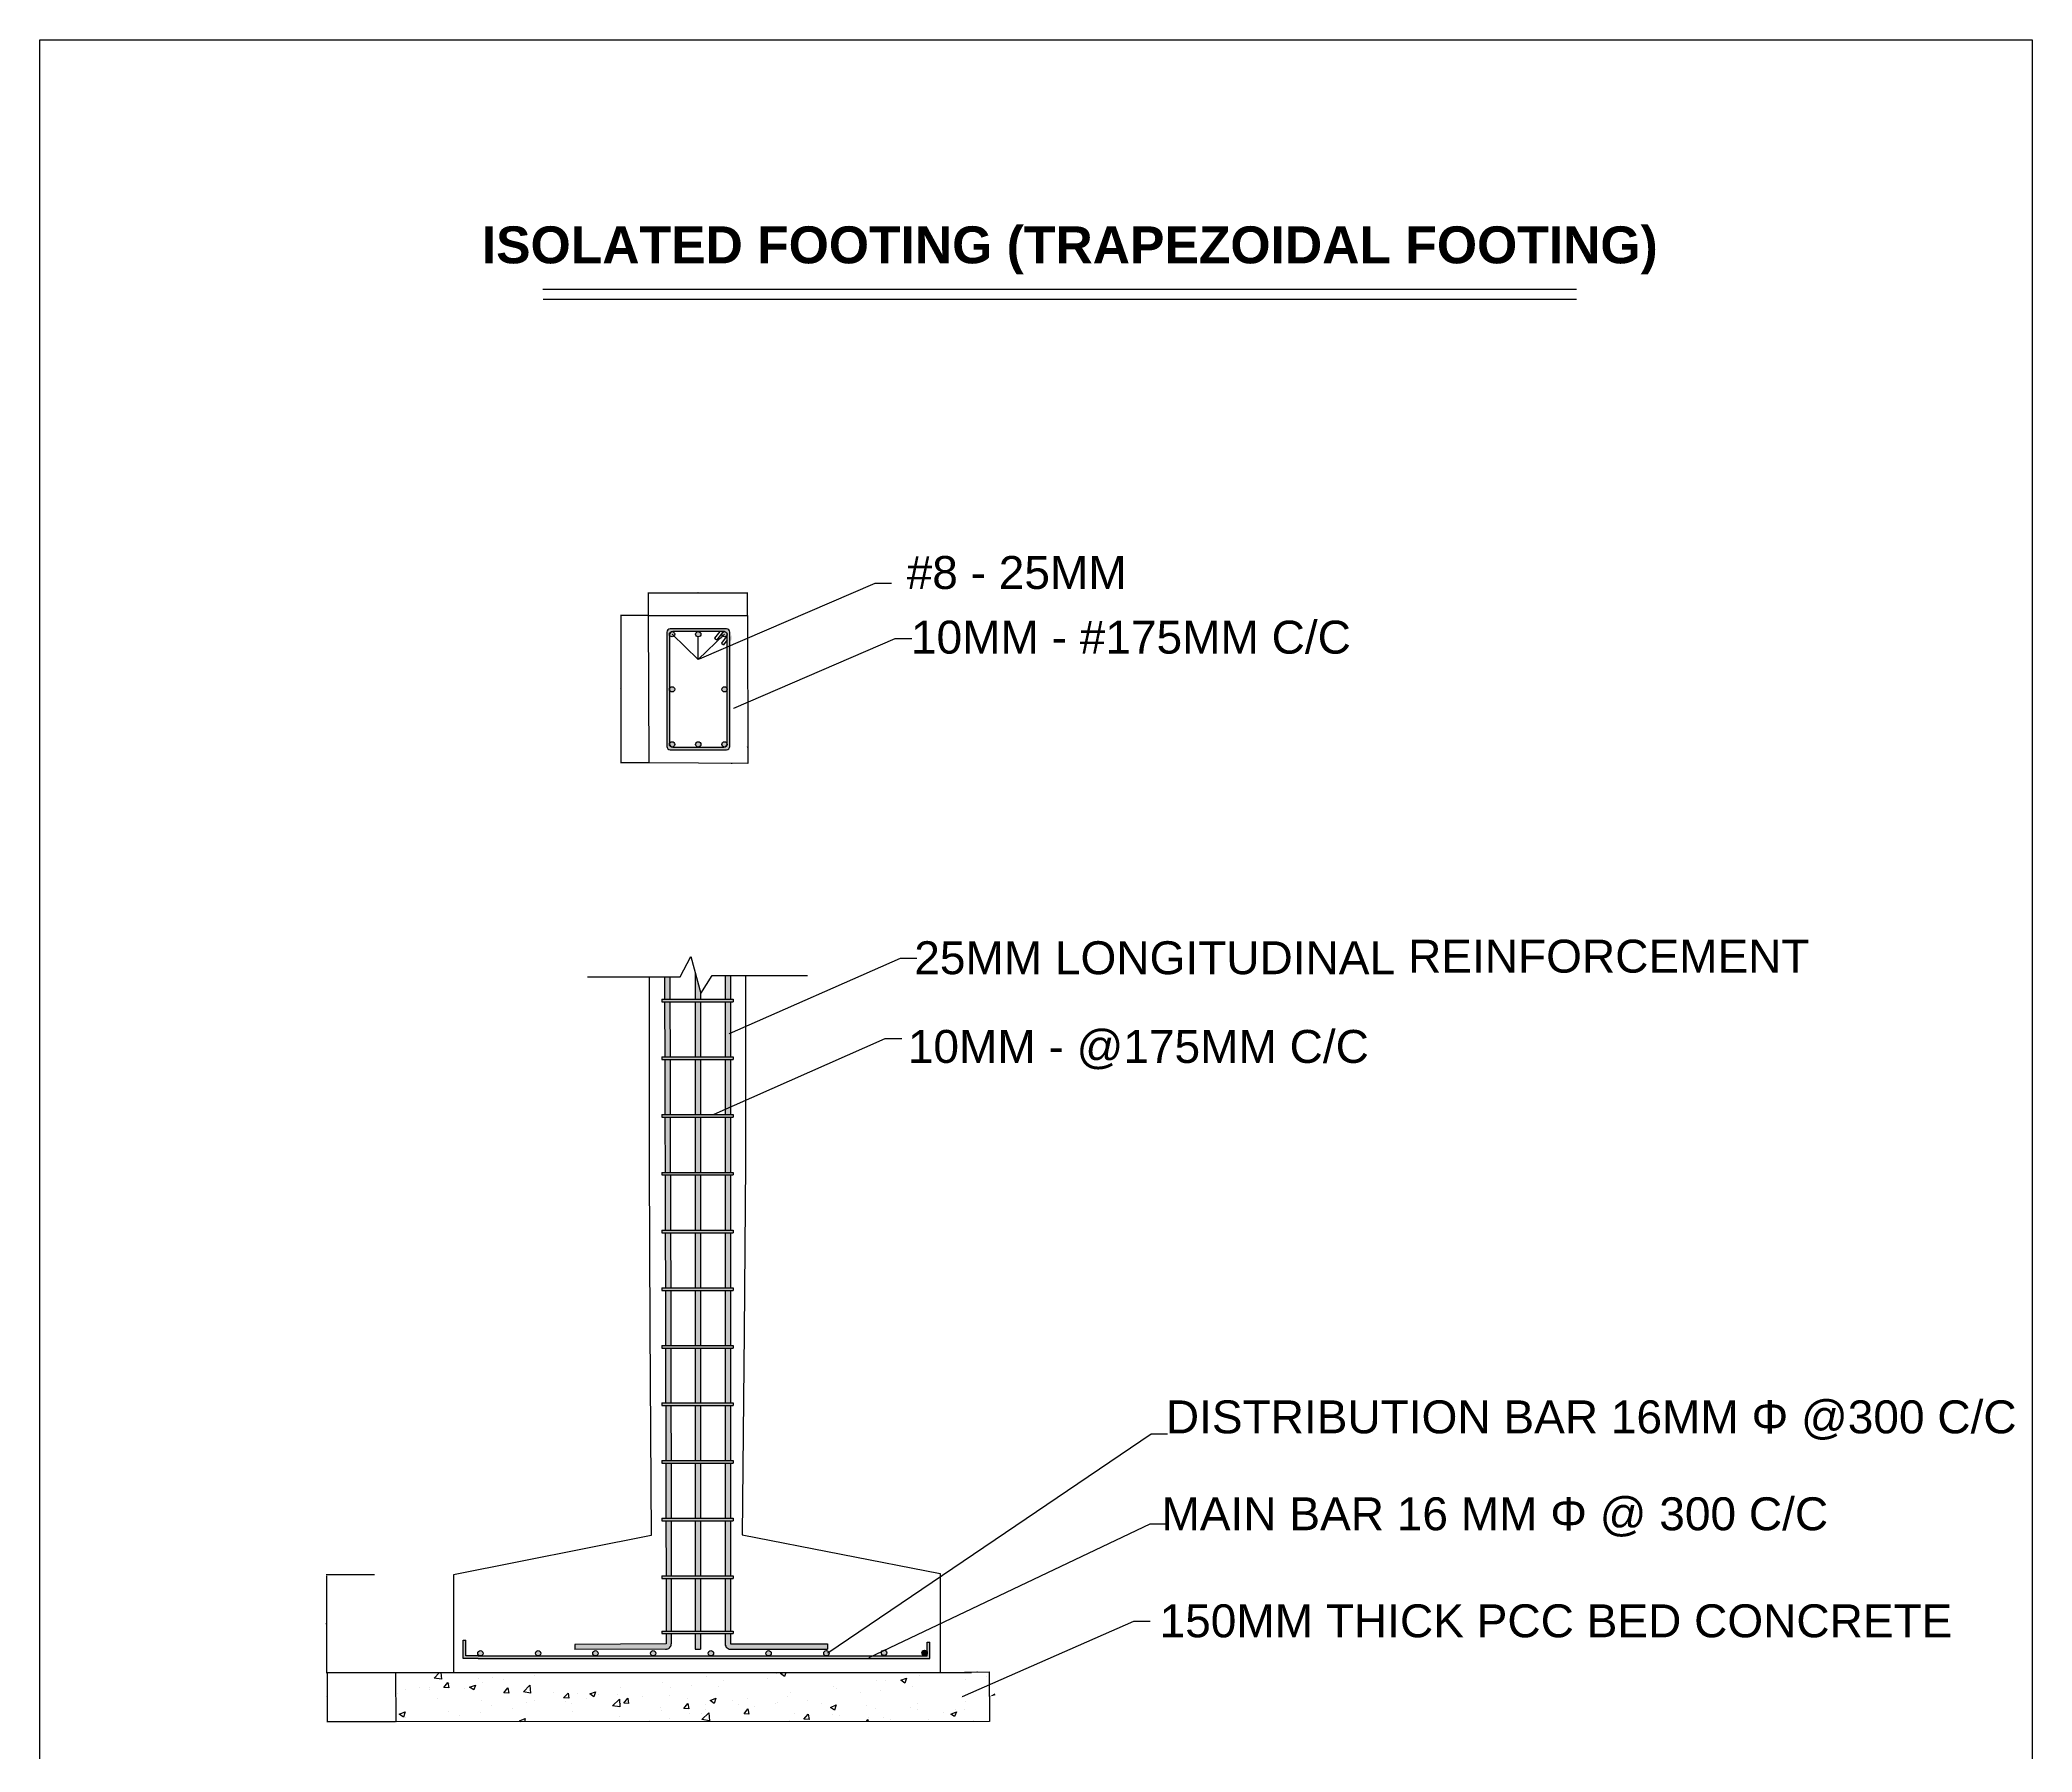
# Model space of a CAD drawing. Header units: millimetres. Extents: x -15359 to 171203, y -161916 to 32466.
# Drawn here: x 26320 to 33273, y -2951 to 3026 of the extents above; entities that cross this region are included whole.
import ezdxf
from ezdxf import colors
from ezdxf.entities.mleader import LeaderData, LeaderLine
from ezdxf.math import Vec2, Vec3

# ---------------------------------------------------------------- set-up
doc = ezdxf.new("R2010")
doc.units = ezdxf.units.MM
doc.header["$MEASUREMENT"] = 0
doc.styles.add('PDF Arial', font='Arial.ttf')
doc.styles.get("Standard").update_dxf_attribs({"font": 'Arial.ttf'})
doc.dimstyles.new('ISO-25', dxfattribs={"dimtxt": 2.5, "dimasz": 2.5, "dimexe": 1.25, "dimexo": 0.625, "dimtad": 1, "dimtxsty": 'Standard', "dimcen": 2.5, "dimadec": 0, "dimazin": 0, "dimtfac": 1, "dimtmove": 0, "dimatfit": 3, "dimfxl": 0, "dimarcsym": 0})

# ---------------------------------------------------------------- blocks, each defined once
blk = doc.blocks.new('*D37')
at = {"color": 0, "lineweight": -2}
for p, q in [((27488.3, -2332.3), (27318.5, -2332.3)), ((27319.8, -2334.8), (27319.8, -2670.9)), ((27418.2, -2673.4), (27318.5, -2673.4))]:
    blk.add_line(p, q, dxfattribs=at)
at = {"color": 0}
for points in [[(27319.3, -2334.8), (27320.2, -2334.8), (27319.8, -2332.3)], [(27319.3, -2670.9), (27320.2, -2670.9), (27319.8, -2673.4)]]:
    blk.add_solid(points, dxfattribs=at)
at = {"layer": 'Defpoints', "color": 0}
for p in [(27489, -2332.3), (27319.8, -2673.4), (27418.8, -2673.4)]:
    blk.add_point(p, dxfattribs=at)
at = {"color": 0, "insert": (27317.9, -2502.9), "char_height": 2.5, "attachment_point": 5, "rotation": 90}
blk.add_mtext('300', dxfattribs=at)
blk = doc.blocks.new('*D44')
at = {"color": 0, "lineweight": -2}
for p, q in [((27561.4, -2673.4), (27321.8, -2673.4)), ((27323, -2675.9), (27323, -2842.8)), ((27561.6, -2845.3), (27321.8, -2845.3))]:
    blk.add_line(p, q, dxfattribs=at)
at = {"color": 0}
for points in [[(27322.6, -2675.9), (27323.5, -2675.9), (27323, -2673.4)], [(27322.6, -2842.8), (27323.5, -2842.8), (27323, -2845.3)]]:
    blk.add_solid(points, dxfattribs=at)
at = {"layer": 'Defpoints', "color": 0}
for p in [(27562, -2673.4), (27323, -2845.3), (27562.2, -2845.3)]:
    blk.add_point(p, dxfattribs=at)
at = {"color": 0, "insert": (27320.9, -2759.4), "char_height": 2.5, "attachment_point": 5, "rotation": 90}
blk.add_mtext('171,96', dxfattribs=at)
blk = doc.blocks.new('*D47')
at = {"color": 0, "lineweight": -2}
for p, q in [((28444.2, 1017.5), (28444.2, 1096.7)), ((28446.7, 1095.5), (28787.1, 1095.5)), ((28789.6, 1017.5), (28789.6, 1096.7))]:
    blk.add_line(p, q, dxfattribs=at)
at = {"color": 0}
for points in [[(28446.7, 1095.9), (28446.7, 1095), (28444.2, 1095.5)], [(28787.1, 1095.9), (28787.1, 1095), (28789.6, 1095.5)]]:
    blk.add_solid(points, dxfattribs=at)
at = {"layer": 'Defpoints', "color": 0}
for p in [(28789.6, 1095.5), (28444.2, 1016.8), (28789.6, 1016.8)]:
    blk.add_point(p, dxfattribs=at)
at = {"color": 0, "insert": (28616.9, 1097.6), "char_height": 2.5, "attachment_point": 5}
blk.add_mtext('345,4', dxfattribs=at)
blk = doc.blocks.new('*D48')
at = {"color": 0, "lineweight": -2}
for p, q in [((28443.5, 1016.8), (28346.7, 1016.8)), ((28347.9, 1014.3), (28347.9, 504.6)), ((28445.2, 502.1), (28346.7, 502.1))]:
    blk.add_line(p, q, dxfattribs=at)
at = {"color": 0}
for points in [[(28347.5, 1014.3), (28348.3, 1014.3), (28347.9, 1016.8)], [(28347.5, 504.6), (28348.3, 504.6), (28347.9, 502.1)]]:
    blk.add_solid(points, dxfattribs=at)
at = {"layer": 'Defpoints', "color": 0}
for p in [(28444.2, 1016.8), (28347.9, 502.1), (28445.9, 502.1)]:
    blk.add_point(p, dxfattribs=at)
at = {"color": 0, "insert": (28346, 759.5), "char_height": 2.5, "attachment_point": 5, "rotation": 90}
blk.add_mtext('450', dxfattribs=at)

msp = doc.modelspace()

# ---------------------------------------------------------------- hatches: boundary and pattern name
h = msp.add_hatch(color=256)
h.dxf.hatch_style = 1
h.paths.add_polyline_path([(28733.78993, 932.09239), (28733.78993, 947.4241), (28713.50031, 920.37714), (28720.85998, 914.85619)])
h.paths.add_polyline_path([(28717.15643, 956.75087, -0.2395899956), (28724.58963, 960.52962), (28708.3747, 960.52962), (28690.11429, 938.02298), (28697.25885, 932.22636)])
h.paths.add_polyline_path([(28739.50943, -524.0501), (28491.0422, -524.0501), (28491.06591, -533.2504), (28739.50943, -533.2504)])
h.paths.add_polyline_path([(28625.33431, -331.76649), (28606.7099, -331.76649), (28606.7099, -524.0501), (28625.33431, -524.0501)])
h.paths.add_polyline_path([(28625.33431, -533.2504), (28606.7099, -533.2504), (28606.7099, -725.534), (28625.33431, -725.534)])
h.paths.add_polyline_path([(28518.44247, -244.68165), (28500.0418, -244.68165), (28500.24628, -322.56619), (28518.6432, -322.56619)])
h.paths.add_polyline_path([(28625.33431, -296.12092), (28606.7099, -228.71827), (28606.7099, -322.56619), (28625.33431, -322.56619)])
h.paths.add_polyline_path([(28730.30912, -239.60223), (28711.68471, -239.60223), (28711.68471, -322.56619), (28730.30912, -322.56619)])
h.paths.add_polyline_path([(28739.50943, -322.56619), (28491.0422, -322.56619), (28491.06591, -331.76649), (28739.50943, -331.76649)])
h.paths.add_polyline_path([(28730.30912, -331.76649), (28711.68471, -331.76649), (28711.68471, -524.0501), (28730.30912, -524.0501)])
h.paths.add_polyline_path([(28518.66691, -331.76649), (28500.27043, -331.76649), (28500.77525, -524.0501), (28519.16249, -524.0501)])
h.paths.add_polyline_path([(28519.1862, -533.2504), (28500.7994, -533.2504), (28501.30422, -725.534), (28519.68178, -725.534)])
h.paths.add_polyline_path([(28519.70549, -734.73431), (28501.32838, -734.73431), (28501.8332, -927.01791), (28520.21077, -927.01791), (28520.13549, -901.57335)])
h.paths.add_polyline_path([(28739.50943, -725.534), (28491.0422, -725.534), (28491.06591, -734.73431), (28739.50943, -734.73431)])
h.paths.add_polyline_path([(28730.30912, -533.2504), (28711.68471, -533.2504), (28711.68471, -725.534), (28730.30912, -725.534)])
h.paths.add_polyline_path([(28730.30912, -734.73431), (28711.68471, -734.73431), (28711.68471, -927.01791), (28730.30912, -927.01791)])
h.paths.add_polyline_path([(28625.33431, -734.73431), (28606.7099, -734.73431), (28606.7099, -927.01791), (28625.33431, -927.01791)])
h.paths.add_polyline_path([(28520.23799, -936.21821), (28501.85735, -936.21821), (28502.01535, -996.39932), (28502.40619, -1128.50182), (28520.80688, -1128.50182)])
h.paths.add_polyline_path([(28739.50943, -927.01791), (28491.0422, -927.01791), (28491.06591, -936.21821), (28739.50943, -936.21821)])
h.paths.add_polyline_path([(28625.33431, -936.21821), (28606.7099, -936.21821), (28606.7099, -1128.50182), (28625.33431, -1128.50182)])
h.paths.add_polyline_path([(28730.30912, -936.21821), (28711.68471, -936.21821), (28711.68471, -1128.50182), (28730.30912, -1128.50182)])
h.paths.add_polyline_path([(28625.33431, -1137.70212), (28606.7099, -1137.70212), (28606.7099, -1329.98572), (28625.33431, -1329.98572)])
h.paths.add_polyline_path([(28520.83409, -1137.70212), (28502.43341, -1137.70212), (28503.00229, -1329.98572), (28521.40298, -1329.98572)])
h.paths.add_polyline_path([(28739.50943, -1128.50182), (28491.0422, -1128.50182), (28491.06591, -1137.70212), (28739.50943, -1137.70212)])
h.paths.add_polyline_path([(28730.30912, -1137.70212), (28711.68471, -1137.70212), (28711.68471, -1329.98572), (28730.30912, -1329.98572)])
h.paths.add_polyline_path([(28730.30912, -1339.18603), (28711.68471, -1339.18603), (28711.68471, -1531.46963), (28730.30912, -1531.46963)])
h.paths.add_polyline_path([(28625.33431, -1339.18603), (28606.7099, -1339.18603), (28606.7099, -1531.46963), (28625.33431, -1531.46963)])
h.paths.add_polyline_path([(28521.4302, -1339.18603), (28503.02951, -1339.18603), (28503.42808, -1473.9028), (28503.54185, -1531.46963), (28521.94249, -1531.46963), (28521.82861, -1473.84836)])
h.paths.add_polyline_path([(28739.50943, -1329.98572), (28491.0422, -1329.98572), (28491.06591, -1339.18603), (28739.50943, -1339.18603)])
h.paths.add_polyline_path([(28739.50943, -1531.46963), (28491.0422, -1531.46963), (28491.06591, -1540.66993), (28739.50943, -1540.66993)])
h.paths.add_polyline_path([(28625.33431, -1540.66993), (28606.7099, -1540.66993), (28606.7099, -1731.23474), (28625.33431, -1731.23474)])
h.paths.add_polyline_path([(28521.96067, -1540.66993), (28503.56003, -1540.66993), (28503.93664, -1731.23474), (28522.33728, -1731.23474)])
h.paths.add_polyline_path([(28730.30912, -1540.66993), (28711.68471, -1540.66993), (28711.68471, -1731.23474), (28730.30912, -1731.23474)])
h.paths.add_polyline_path([(28625.33431, -1740.43504), (28606.7099, -1740.43504), (28606.7099, -1932.7443), (28625.33431, -1932.7443)])
h.paths.add_polyline_path([(28522.35547, -1740.43504), (28503.95483, -1740.43504), (28504.33489, -1932.7443), (28522.73552, -1932.7443)])
h.paths.add_polyline_path([(28730.30912, -1740.43504), (28711.68471, -1740.43504), (28711.68471, -1932.7443), (28730.30912, -1932.7443)])
h.paths.add_polyline_path([(28739.50943, -1731.23474), (28491.0422, -1731.23474), (28491.06591, -1740.43504), (28739.50943, -1740.43504)])
h.paths.add_polyline_path([(28625.33431, -1941.9446), (28606.7099, -1941.9446), (28606.7099, -2134.22821), (28625.33431, -2134.22821)])
h.paths.add_polyline_path([(28522.75371, -1941.9446), (28504.35307, -1941.9446), (28504.73307, -2134.22821), (28523.13372, -2134.22821)])
h.paths.add_polyline_path([(28730.30912, -1941.9446), (28711.68471, -1941.9446), (28711.68471, -2134.22821), (28730.30912, -2134.22821)])
h.paths.add_polyline_path([(28739.50943, -1932.7443), (28491.0422, -1932.7443), (28491.06591, -1941.9446), (28739.50943, -1941.9446)])
h.paths.add_polyline_path([(28739.50943, -2134.22821), (28491.0422, -2134.22821), (28491.06591, -2143.42851), (28739.50943, -2143.42851)])
h.paths.add_polyline_path([(28625.33431, -2143.42851), (28606.7099, -2143.42851), (28606.7099, -2335.71211), (28625.33431, -2335.71211)])
h.paths.add_polyline_path([(28523.1519, -2143.42851), (28504.75126, -2143.42851), (28505.12123, -2330.63269), (28505.12123, -2335.71211), (28523.52183, -2335.71211), (28523.52183, -2330.6145)])
h.paths.add_polyline_path([(28730.30912, -2143.42851), (28711.68471, -2143.42851), (28711.68471, -2335.71211), (28730.30912, -2335.71211)])
h.paths.add_polyline_path([(28625.33431, -2344.91242), (28606.7099, -2344.91242), (28606.7099, -2527.99572), (28625.33431, -2527.99572)])
h.paths.add_polyline_path([(28523.52183, -2344.91242), (28505.12123, -2344.91242), (28505.12123, -2527.99572), (28523.52183, -2527.99572)])
h.paths.add_polyline_path([(28730.30912, -2344.91242), (28711.68471, -2344.91242), (28711.68471, -2527.99572), (28730.30912, -2527.99572)])
h.paths.add_polyline_path([(28739.50943, -2335.71211), (28491.0422, -2335.71211), (28491.06591, -2344.91242), (28739.50943, -2344.91242)])
h.paths.add_polyline_path([(28625.33431, -2537.19602), (28606.7099, -2537.19602), (28606.7099, -2591.37657), (28625.33431, -2591.37657)])
h.paths.add_polyline_path([(28739.50943, -2527.99572), (28491.0422, -2527.99572), (28491.06591, -2537.19602), (28739.50943, -2537.19602)])
h.paths.add_polyline_path([(28523.52183, -2572.97596), (28523.52183, -2537.19602), (28505.12123, -2537.19602), (28505.12123, -2572.97596), (28187.25016, -2574.54162), (28187.3408, -2592.94199), (28505.12123, -2591.37657), (28506.90052, -2591.37657, 0.3874673035)])
h.paths.add_polyline_path([(28730.30912, -2537.19602), (28711.68471, -2537.19602), (28711.68471, -2572.97596, 0.3694579536), (28727.43049, -2591.37657), (29068.93754, -2591.37657), (29068.93754, -2572.97596), (28730.30912, -2572.97596)])
h.paths.add_polyline_path([(29426.0415, -2566.56882), (29416.8412, -2566.56882), (29416.8412, -2615.08056), (29373.70311, -2615.08056), (27849.87524, -2615.08056), (27806.20996, -2615.08056), (27806.20996, -2559.63067), (27797.00966, -2559.63067), (27797.00966, -2624.28086), (27849.87524, -2624.28086), (29373.70311, -2624.28086), (29426.0415, -2624.28086)])
h = msp.add_hatch(color=256)
h.dxf.hatch_style = 1
h.paths.add_polyline_path([(28716.25158, 969.72993), (28519.36782, 969.72993, 0.4142135624), (28507.86744, 958.22955), (28507.86744, 559.86189, 0.4142135624), (28519.36782, 548.36151), (28716.25158, 548.36151, 0.4142135624), (28727.75196, 559.86189), (28727.75196, 912.16538), (28718.55165, 908.10336), (28718.55165, 569.06219, -0.4142135624), (28707.05127, 557.56181), (28528.56813, 557.56181, -0.4142135624), (28517.06775, 569.06219), (28517.06775, 949.02924, -0.0264530377), (28517.13204, 950.24357, -0.0295805746), (28517.06775, 951.32932, -0.4492992548), (28527.3538, 960.46533, -0.0264530377), (28528.56813, 960.52962), (28709.35135, 960.52962, -0.4142135624), (28718.55165, 951.32932), (28718.55165, 947.4241), (28718.55165, 908.10336), (28727.75196, 912.16538), (28727.75196, 958.22955, 0.4142135624)])
h = msp.add_hatch(color=256)
h.dxf.hatch_style = 1
h.paths.add_polyline_path([(28535.46835, 951.32932, 1), (28517.06775, 951.32932, 1)])
h.paths.add_polyline_path([(28627.01, 951.32932, 1), (28608.60939, 951.32932, 1)])
h.paths.add_polyline_path([(28718.55165, 951.32932, 1), (28700.15104, 951.32932, 1)])
h.paths.add_polyline_path([(28718.55165, 757.72725), (28718.55165, 760.36419, 0.9305651082), (28700.24601, 759.04572, 0.9305651082)])
h.paths.add_polyline_path([(28517.16271, 759.04572, 1), (28535.56332, 759.04572, 1)])
h.paths.add_polyline_path([(28535.46835, 566.76211, 1), (28517.06775, 566.76211, 1)])
h.paths.add_polyline_path([(28627.01, 566.76211, 1), (28608.60939, 566.76211, 1)])
h.paths.add_polyline_path([(28718.55165, 566.76211, 1), (28700.15104, 566.76211, 1)])
h = msp.add_hatch(color=256)
h.dxf.hatch_style = 1
h.paths.add_polyline_path([(27848.18225, -2605.7682, 1), (27866.80666, -2605.7682, 1)])
h.paths.add_polyline_path([(28049.66615, -2605.7682, 1), (28068.29057, -2605.7682, 1)])
h.paths.add_polyline_path([(28268.08134, -2605.7682, 1), (28249.45692, -2605.7682, 1)])
h.paths.add_polyline_path([(28450.94083, -2605.7682, 1), (28469.56524, -2605.7682, 1)])
h.paths.add_polyline_path([(28671.04915, -2605.7682, 1), (28652.42473, -2605.7682, 1)])
h.paths.add_polyline_path([(28853.90864, -2605.7682, 1), (28872.53306, -2605.7682, 1)])
h.paths.add_polyline_path([(29055.39255, -2605.7682, 1), (29074.01696, -2605.7682, 1)])
h.paths.add_polyline_path([(29256.87645, -2604.07506, 1), (29275.50087, -2604.07506, 1)])
h = msp.add_hatch(color=256)
h.dxf.hatch_style = 1
h.paths.add_polyline_path([(29398.21678, -2604.07506, 1), (29416.8412, -2604.07506, 1)])

# ---------------------------------------------------------------- linework, layer by layer
for p, q in [((28075.79639, 2156.13767), (31682.42737, 2156.13767)), ((28076.07336, 2120.87553), (31682.70434, 2120.87553)), ((28526.26805, 951.32932), (28617.8097, 863.62486)), ((28617.8097, 863.62486), (28709.35135, 951.32932)), ((28617.8097, 863.62486), (28617.8097, 942.12902)), ((28693.13642, 960.52962), (28674.87601, 938.02298)), ((28674.87601, 938.02298), (28682.02057, 932.22636)), ((28702.51433, 957.48568), (28682.02057, 932.22636)), ((28718.55165, 947.4241), (28698.26203, 920.37714)), ((28698.26203, 920.37714), (28705.6217, 914.85619)), ((28718.55165, 932.09239), (28705.6217, 914.85619)), ((28500.04195, -244.68165), (28500.04195, -244.73864)), ((28518.66636, -244.68165), (28518.66636, -322.56619)), ((28606.7099, -228.71827), (28606.7099, -322.56619)), ((28711.68471, -239.60223), (28711.68471, -322.56619)), ((28730.30912, -239.60223), (28730.30912, -322.56619)), ((28606.7099, -331.76649), (28606.7099, -524.0501)), ((28625.33431, -296.12092), (28625.33431, -322.56619)), ((28625.33431, -331.76649), (28625.33431, -524.0501)), ((28711.68471, -331.76649), (28711.68471, -524.0501)), ((28730.30912, -331.76649), (28730.30912, -524.0501)), ((28739.50943, -322.56619), (28739.50943, -331.76649)), ((28606.7099, -533.2504), (28606.7099, -725.534)), ((28625.33431, -533.2504), (28625.33431, -725.534)), ((28711.68471, -533.2504), (28711.68471, -725.534)), ((28730.30912, -533.2504), (28730.30912, -725.534)), ((28739.50943, -524.0501), (28739.50943, -533.2504)), ((28739.50943, -524.0501), (28739.50943, -533.2504)), ((28739.50943, -524.0501), (28739.50943, -533.2504)), ((28606.7099, -734.73431), (28606.7099, -927.01791)), ((28625.33431, -734.73431), (28625.33431, -927.01791)), ((28711.68471, -734.73431), (28711.68471, -927.01791)), ((28730.30912, -734.73431), (28730.30912, -927.01791)), ((28739.50943, -725.534), (28739.50943, -734.73431)), ((28606.7099, -936.21821), (28606.7099, -1128.50182)), ((28625.33431, -936.21821), (28625.33431, -1128.50182)), ((28711.68471, -936.21821), (28711.68471, -1128.50182)), ((28730.30912, -936.21821), (28730.30912, -1128.50182)), ((28739.50943, -927.01791), (28739.50943, -936.21821)), ((28606.7099, -1137.70212), (28606.7099, -1329.98572)), ((28625.33431, -1137.70212), (28625.33431, -1329.98572)), ((28711.68471, -1137.70212), (28711.68471, -1329.98572)), ((28730.30912, -1137.70212), (28730.30912, -1329.98572)), ((28739.50943, -1128.50182), (28739.50943, -1137.70212)), ((28606.7099, -1339.18603), (28606.7099, -1531.46963)), ((28625.33431, -1339.18603), (28625.33431, -1531.46963)), ((28711.68471, -1339.18603), (28711.68471, -1531.46963)), ((28730.30912, -1339.18603), (28730.30912, -1531.46963)), ((28739.50943, -1329.98572), (28739.50943, -1339.18603)), ((28606.7099, -1540.66993), (28606.7099, -1731.23474)), ((28625.33431, -1540.66993), (28625.33431, -1731.23474)), ((28711.68471, -1540.66993), (28711.68471, -1731.37583)), ((28730.30912, -1540.66993), (28730.30912, -1731.23474)), ((28739.50943, -1531.46963), (28739.50943, -1540.66993)), ((28739.50943, -1731.23474), (28739.50943, -1740.43504)), ((28606.7099, -1740.43504), (28606.7099, -1932.7443)), ((28625.33431, -1740.43504), (28625.33431, -1932.7443)), ((28711.68471, -1740.5764), (28711.68471, -1932.7443)), ((28730.30912, -1740.43531), (28730.30912, -1932.7443)), ((28606.7099, -1941.9446), (28606.7099, -2134.22821)), ((28625.33431, -1941.9446), (28625.33431, -2134.22821)), ((28711.68471, -1941.9446), (28711.68471, -2134.22821)), ((28730.30912, -1941.9446), (28730.30912, -2134.22821)), ((28739.50943, -1932.7443), (28739.50943, -1941.9446)), ((28606.7099, -2143.42851), (28606.7099, -2335.71211)), ((28625.33431, -2143.42851), (28625.33431, -2335.71211)), ((28711.68471, -2143.42851), (28711.68471, -2335.71211)), ((28730.30912, -2143.42851), (28730.30912, -2335.71211)), ((28739.50943, -2134.22821), (28739.50943, -2143.42851)), ((28606.7099, -2344.91242), (28606.7099, -2527.99572)), ((28625.33431, -2344.91242), (28625.33431, -2527.99572)), ((28711.68471, -2344.91242), (28711.68471, -2527.99572)), ((28730.30912, -2344.91242), (28730.30912, -2527.99572)), ((28739.50943, -2335.71211), (28739.50943, -2344.91242)), ((27797.00966, -2624.28086), (27797.00966, -2559.63067)), ((27797.00966, -2559.63067), (27797.00966, -2559.63067)), ((27797.00966, -2559.63067), (27806.20996, -2559.63067)), ((27806.20996, -2615.08056), (27806.20996, -2559.63067)), ((28606.7099, -2537.19602), (28606.7099, -2591.37657)), ((28625.33431, -2537.19602), (28625.33431, -2591.37657)), ((28711.68471, -2537.19602), (28711.68471, -2572.97596)), ((28730.30912, -2537.19602), (28730.30912, -2572.97596)), ((28739.50943, -2527.99572), (28739.50943, -2537.19602)), ((29416.8412, -2566.56882), (29426.0415, -2566.56882)), ((27849.87524, -2624.28086), (27797.00966, -2624.28086)), ((27849.87524, -2615.08056), (27806.20996, -2615.08056)), ((28187.25016, -2574.54162), (28187.34143, -2593.06971)), ((29068.93754, -2572.97596), (29068.93754, -2591.37657))]:
    msp.add_line(p, q)
at = {"color": 7, "lineweight": 25}
for points in [[(26319.74151, 3026.0763), (33273.1726, 3026.0763), (33273.1726, -7522.89323), (26319.74151, -7522.89323)], [(28444.16811, 1016.82614), (28789.56909, 1016.82614), (28791.26224, 500.41781), (28445.86125, 502.11095)], [(29460.05335, -2672.64739), (29632.75385, -2670.95424), (29634.44699, -2843.65474), (27563.73423, -2845.34788), (27562.04109, -2672.64739)], [(27743.20729, -2708.20337), (27746.59358, -2726.82793), (27729.66216, -2725.13479)], [(29344.91969, -2692.96509), (29338.14713, -2709.89651), (29324.60199, -2699.73766)], [(27839.71639, -2716.66908), (27834.63696, -2733.6005), (27819.39869, -2723.44165)], [(27953.15691, -2726.82793), (27956.54319, -2745.4525), (27939.61177, -2743.75935)], [(28032.73459, -2745.4525), (28007.33746, -2740.37307), (28029.3483, -2716.66908)], [(28163.10653, -2745.4525), (28166.49281, -2762.38392), (28147.86825, -2760.69077)], [(28259.61563, -2740.37307), (28252.84306, -2757.30449), (28239.29792, -2747.14564)], [(28344.27273, -2792.86047), (28318.8756, -2789.47419), (28342.57959, -2765.7702)], [(28371.363, -2762.38392), (28374.74929, -2781.00848), (28357.81787, -2779.31534)], [(28581.31262, -2781.00848), (28584.6989, -2799.63304), (28567.76748, -2797.9399)], [(28679.51486, -2762.38392), (28672.74229, -2781.00848), (28659.19715, -2770.84963)], [(27594.21079, -2809.79189), (27589.13136, -2828.41646), (27573.89309, -2818.2576)], [(28657.50401, -2841.96159), (28630.41374, -2836.88217), (28654.11773, -2813.17818)], [(28791.26224, -2799.63304), (28794.64852, -2818.2576), (28777.7171, -2816.56446)], [(29001.21185, -2818.2576), (29004.59814, -2836.88217), (28985.97357, -2835.18902)], [(29099.41409, -2786.0879), (29092.64153, -2804.71247), (29079.09639, -2794.55362)], [(29519.31333, -2809.79189), (29512.54076, -2826.72331), (29498.99562, -2818.2576)]]:
    msp.add_lwpolyline(points, close=True, dxfattribs=at)
for points in [[(28501.73494, 1016.82614), (28501.73494, 1016.82614)], [(28718.55165, 947.4241), (28718.55165, 951.32932)], [(28791.26224, 556.29149), (28789.56909, 557.98464)], [(28733.69541, 500.41781), (28733.69541, 498.72466)], [(28230.83221, -244.68165), (28554.22235, -244.68165), (28591.47147, -173.56969), (28627.02745, -302.24848), (28665.96972, -239.60223), (28999.51871, -239.60223)], [(28445.86125, -244.68165), (28445.86125, -901.62078), (28449.24754, -1470.51651), (28453.51505, -2194.57132), (27763.525, -2332.32583), (27763.525, -2672.64739)], [(28500.0418, -244.68165), (28500.24628, -322.56619)], [(28518.44235, -244.63423), (28518.6432, -322.56619)], [(28782.79653, -239.60223), (28782.79653, -896.54135), (28777.7171, -1485.75479), (28770.94453, -2192.70042), (29461.7465, -2327.2464), (29461.7465, -2672.64739)], [(28491.0422, -322.56619), (28491.06591, -331.76649)], [(28491.0422, -322.56619), (28739.50943, -322.56619)], [(28491.06591, -331.76649), (28739.50943, -331.76649)], [(28500.27043, -331.76649), (28500.77525, -524.0501)], [(28518.66691, -331.76649), (28519.16249, -524.0501)], [(28491.0422, -524.0501), (28491.06591, -533.2504)], [(28491.0422, -524.0501), (28739.50943, -524.0501)], [(28491.0422, -524.0501), (28491.06591, -533.2504)], [(28491.0422, -524.0501), (28739.50943, -524.0501)], [(28491.0422, -524.0501), (28491.06591, -533.2504)], [(28491.0422, -524.0501), (28739.50943, -524.0501)], [(28491.06591, -533.2504), (28739.50943, -533.2504)], [(28491.06591, -533.2504), (28739.50943, -533.2504)], [(28491.06591, -533.2504), (28739.50943, -533.2504)], [(28500.76182, -524.0501), (28730.30912, -524.0501)], [(28500.78553, -533.2504), (28730.30912, -533.2504)], [(28500.7994, -533.2504), (28501.30422, -725.534)], [(28519.1862, -533.2504), (28519.68178, -725.534)], [(28491.0422, -725.534), (28491.06591, -734.73431)], [(28491.0422, -725.534), (28739.50943, -725.534)], [(28491.06591, -734.73431), (28739.50943, -734.73431)], [(28501.28111, -725.534), (28730.30912, -725.534)], [(28501.30482, -734.73431), (28730.30912, -734.73431)], [(28501.32838, -734.73431), (28501.8332, -927.01791)], [(28519.70549, -734.73431), (28520.13549, -901.57335), (28520.21077, -927.01791)], [(28491.0422, -927.01791), (28491.06591, -936.21821)], [(28491.0422, -927.01791), (28739.50943, -927.01791)], [(28491.06591, -936.21821), (28739.50943, -936.21821)], [(28492.60974, -927.01791), (28730.30912, -927.01791)], [(28492.63696, -936.21821), (28730.30912, -936.21821)], [(28501.8373, -936.21821), (28502.40619, -1128.50182)], [(28501.85735, -936.21821), (28502.01535, -996.39932)], [(28520.23799, -936.21821), (28520.80688, -1128.50182)], [(28491.0422, -1128.50182), (28491.06591, -1137.70212)], [(28491.0422, -1128.50182), (28739.50943, -1128.50182)], [(28491.06591, -1137.70212), (28739.50943, -1137.70212)], [(28493.20584, -1128.50182), (28730.30912, -1128.50182)], [(28493.23306, -1137.70212), (28730.30912, -1137.70212)], [(28502.43341, -1137.70212), (28503.00229, -1329.98572)], [(28520.83409, -1137.70212), (28521.40298, -1329.98572)], [(28491.0422, -1329.98572), (28491.06591, -1339.18603)], [(28491.0422, -1329.98572), (28739.50943, -1329.98572)], [(28491.06591, -1339.18603), (28739.50943, -1339.18603)], [(28503.00229, -1329.98572), (28730.30912, -1329.98572)], [(28503.02951, -1339.18603), (28503.42808, -1473.9028), (28503.54185, -1531.46963)], [(28503.02951, -1339.18603), (28730.30912, -1339.18603)], [(28521.4302, -1339.18603), (28521.82861, -1473.84836), (28521.94249, -1531.46963)], [(28491.0422, -1531.46963), (28491.06591, -1540.66993)], [(28491.0422, -1531.46963), (28739.50943, -1531.46963)], [(28491.06591, -1540.66993), (28739.50943, -1540.66993)], [(28494.34153, -1531.46963), (28730.30912, -1531.46963)], [(28494.35972, -1540.66993), (28730.30912, -1540.66993)], [(28503.56003, -1540.66993), (28503.93664, -1731.23474)], [(28521.96067, -1540.66993), (28522.33728, -1731.23474)], [(28491.0422, -1731.23474), (28491.06591, -1740.43504)], [(28491.0422, -1731.23474), (28739.50943, -1731.23474)], [(28491.06591, -1740.43504), (28739.50943, -1740.43504)], [(28503.95483, -1740.43504), (28504.33489, -1932.7443)], [(28522.35547, -1740.43504), (28522.73552, -1932.7443)], [(28491.0422, -1932.7443), (28491.06591, -1941.9446)], [(28491.0422, -1932.7443), (28739.50943, -1932.7443)], [(28491.06591, -1941.9446), (28739.50943, -1941.9446)], [(28504.33489, -1932.7443), (28730.30912, -1932.7443)], [(28504.35307, -1941.9446), (28504.73307, -2134.22821)], [(28504.35307, -1941.9446), (28730.30912, -1941.9446)], [(28522.75371, -1941.9446), (28523.13372, -2134.22821)], [(28491.0422, -2134.22821), (28491.06591, -2143.42851)], [(28491.0422, -2134.22821), (28739.50943, -2134.22821)], [(28491.06591, -2143.42851), (28739.50943, -2143.42851)], [(28504.73307, -2134.22821), (28730.30912, -2134.22821)], [(28504.75126, -2143.42851), (28505.12123, -2330.63269), (28505.12123, -2335.71211)], [(28504.75126, -2143.42851), (28730.30912, -2143.42851)], [(28523.1519, -2143.42851), (28523.52183, -2330.6145), (28523.52183, -2335.71211)], [(28491.0422, -2335.71211), (28491.06591, -2344.91242)], [(28491.0422, -2335.71211), (28739.50943, -2335.71211)], [(28491.06591, -2344.91242), (28739.50943, -2344.91242)], [(28505.12123, -2335.71211), (28730.30912, -2335.71211)], [(28505.12123, -2344.91242), (28505.12123, -2527.99572)], [(28505.12123, -2344.91242), (28730.30912, -2344.91242)], [(28523.52183, -2344.91242), (28523.52183, -2527.99572)], [(27849.87524, -2615.08056), (29373.70311, -2615.08056), (29416.8412, -2615.08056), (29416.8412, -2566.56882)], [(27849.87524, -2624.28086), (29373.70311, -2624.28086), (29426.0415, -2624.28086), (29426.0415, -2566.56882)], [(28491.0422, -2527.99572), (28491.06591, -2537.19602)], [(28491.0422, -2527.99572), (28739.50943, -2527.99572)], [(28491.06591, -2537.19602), (28739.50943, -2537.19602)], [(28495.92092, -2527.99572), (28730.30912, -2527.99572)], [(28495.92092, -2537.19602), (28730.30912, -2537.19602)], [(28505.12123, -2537.19602), (28505.12123, -2573.06199)], [(28523.52183, -2537.19602), (28523.52183, -2572.97596)], [(28505.12123, -2572.97596), (28187.25016, -2574.54162)], [(28505.12123, -2591.37657), (28187.3408, -2592.94199)], [(28505.12123, -2591.37657), (28506.90052, -2591.37657)], [(28606.7099, -2591.37657), (28625.33431, -2591.37657)], [(28727.43049, -2591.37657), (29068.93754, -2591.37657)], [(28730.30912, -2572.97596), (29068.93754, -2572.97596)], [(27719.5033, -2672.64739), (27721.19645, -2696.35138), (27695.79931, -2692.96509), (27714.42388, -2672.64739)], [(27749.97986, -2711.58965), (27749.97986, -2711.58965)], [(27849.87524, -2694.65823), (27849.87524, -2694.65823)], [(27863.42038, -2708.20337), (27863.42038, -2708.20337)], [(27900.66951, -2691.27195), (27900.66951, -2691.27195)], [(27936.22549, -2698.04452), (27936.22549, -2698.04452)], [(28046.27972, -2682.80624), (28046.27972, -2682.80624)], [(28493.26923, -2708.20337), (28493.26923, -2708.20337)], [(28645.65202, -2686.19252), (28645.65202, -2686.19252)], [(28706.60513, -2701.4308), (28706.60513, -2701.4308)], [(28858.98792, -2692.96509), (28858.98792, -2692.96509)], [(28891.15762, -2677.72681), (28891.15762, -2677.72681)], [(28923.32732, -2672.64739), (28918.24789, -2686.19252), (28904.70275, -2676.03367), (28914.86161, -2672.64739)], [(29239.94489, -2701.4308), (29239.94489, -2701.4308)], [(29270.42144, -2699.73766), (29270.42144, -2699.73766)], [(29388.94139, -2682.80624), (29388.94139, -2682.80624)], [(29460.05335, -2672.64739), (29571.80073, -2672.64739)], [(29549.78988, -2696.35138), (29549.78988, -2696.35138)], [(29590.42529, -2670.95424), (29592.11844, -2670.95424)], [(29592.11844, -2670.95424), (29592.11844, -2670.95424)], [(29622.59499, -2686.19252), (29622.59499, -2686.19252)], [(27567.12052, -2747.14564), (27567.12052, -2747.14564)], [(27597.59707, -2733.6005), (27597.59707, -2733.6005)], [(27645.00505, -2723.44165), (27645.00505, -2723.44165)], [(27678.86789, -2723.44165), (27678.86789, -2723.44165)], [(27678.86789, -2731.90736), (27678.86789, -2731.90736)], [(27705.95817, -2762.38392), (27705.95817, -2762.38392)], [(27800.77412, -2730.21422), (27800.77412, -2730.21422)], [(27861.72724, -2769.15648), (27861.72724, -2769.15648)], [(27956.54319, -2736.98678), (27956.54319, -2736.98678)], [(28019.18945, -2775.92905), (28019.18945, -2775.92905)], [(28044.58658, -2769.15648), (28044.58658, -2769.15648)], [(28112.31226, -2742.06621), (28112.31226, -2742.06621)], [(28154.64082, -2774.23591), (28154.64082, -2774.23591)], [(28195.27623, -2747.14564), (28195.27623, -2747.14564)], [(28227.44593, -2764.07706), (28227.44593, -2764.07706)], [(28268.08134, -2748.83878), (28268.08134, -2748.83878)], [(28337.50016, -2750.53192), (28337.50016, -2750.53192)], [(28345.96587, -2726.82793), (28345.96587, -2726.82793)], [(28347.65901, -2781.00848), (28347.65901, -2781.00848)], [(28423.85041, -2755.61135), (28423.85041, -2755.61135)], [(28518.66636, -2752.22506), (28518.66636, -2752.22506)], [(28522.05265, -2725.13479), (28522.05265, -2725.13479)], [(28581.31262, -2762.38392), (28581.31262, -2762.38392)], [(28594.85776, -2716.66908), (28594.85776, -2716.66908)], [(28689.67371, -2721.74851), (28689.67371, -2721.74851)], [(28737.08169, -2769.15648), (28737.08169, -2769.15648)], [(28791.26224, -2762.38392), (28791.26224, -2762.38392)], [(28892.85076, -2775.92905), (28892.85076, -2775.92905)], [(28930.09989, -2757.30449), (28930.09989, -2757.30449)], [(28938.5656, -2743.75935), (28938.5656, -2743.75935)], [(28997.82557, -2769.15648), (28997.82557, -2769.15648)], [(29090.94838, -2721.74851), (29090.94838, -2721.74851)], [(29099.41409, -2728.52107), (29099.41409, -2728.52107)], [(29182.37805, -2743.75935), (29182.37805, -2743.75935)], [(29255.18316, -2735.29364), (29255.18316, -2735.29364)], [(29365.2374, -2720.05536), (29365.2374, -2720.05536)], [(29383.86196, -2781.00848), (29383.86196, -2781.00848)], [(29536.24475, -2758.99763), (29536.24475, -2758.99763)], [(29551.48303, -2772.54277), (29551.48303, -2772.54277)], [(27594.21079, -2830.1096), (27594.21079, -2830.1096)], [(27746.59358, -2808.09875), (27746.59358, -2808.09875)], [(27785.53584, -2823.33703), (27785.53584, -2823.33703)], [(27858.34095, -2813.17818), (27858.34095, -2813.17818)], [(27897.28322, -2787.78105), (27897.28322, -2787.78105)], [(27970.08833, -2797.9399), (27970.08833, -2797.9399)], [(27998.87175, -2845.34788), (27993.79232, -2841.96159), (28014.11002, -2833.49588), (28010.72374, -2845.34788)], [(28007.33746, -2840.26845), (28007.33746, -2840.26845)], [(28174.95852, -2782.70162), (28174.95852, -2782.70162)], [(28178.34481, -2809.79189), (28178.34481, -2809.79189)], [(28191.88994, -2845.34788), (28191.88994, -2845.34788)], [(28330.72759, -2789.47419), (28330.72759, -2789.47419)], [(28342.57959, -2825.03017), (28342.57959, -2825.03017)], [(28445.86125, -2841.96159), (28445.86125, -2841.96159)], [(28486.49666, -2794.55362), (28486.49666, -2794.55362)], [(28489.88295, -2804.71247), (28489.88295, -2804.71247)], [(28518.66636, -2831.80274), (28518.66636, -2831.80274)], [(28588.08519, -2816.56446), (28588.08519, -2816.56446)], [(28628.7206, -2816.56446), (28628.7206, -2816.56446)], [(28642.26573, -2784.39476), (28642.26573, -2784.39476)], [(28642.26573, -2801.32618), (28642.26573, -2801.32618)], [(28759.09254, -2786.0879), (28759.09254, -2786.0879)], [(28798.0348, -2808.09875), (28798.0348, -2808.09875)], [(28813.27308, -2792.86047), (28813.27308, -2792.86047)], [(28886.07819, -2782.70162), (28886.07819, -2782.70162)], [(28935.17931, -2841.96159), (28935.17931, -2841.96159)], [(28953.80388, -2814.87132), (28953.80388, -2814.87132)], [(29048.61983, -2782.70162), (29048.61983, -2782.70162)], [(29087.5621, -2819.95075), (29087.5621, -2819.95075)], [(29109.57295, -2821.64389), (29109.57295, -2821.64389)], [(29204.3889, -2789.47419), (29204.3889, -2789.47419)], [(29204.3889, -2843.65474), (29209.46833, -2836.88217), (29211.16147, -2843.65474)], [(29211.16147, -2830.1096), (29211.16147, -2830.1096)], [(29236.5586, -2799.63304), (29236.5586, -2799.63304)], [(29265.34202, -2828.41646), (29265.34202, -2828.41646)], [(29289.04601, -2835.18902), (29289.04601, -2835.18902)], [(29360.15797, -2796.24676), (29360.15797, -2796.24676)], [(29382.16882, -2801.32618), (29382.16882, -2801.32618)], [(29421.11109, -2835.18902), (29421.11109, -2835.18902)], [(29473.59849, -2811.48504), (29473.59849, -2811.48504)], [(29515.92704, -2801.32618), (29515.92704, -2801.32618)], [(29546.4036, -2801.32618), (29546.4036, -2801.32618)], [(29578.5733, -2841.96159), (29578.5733, -2841.96159)]]:
    msp.add_lwpolyline(points, dxfattribs=at)
msp.add_lwpolyline([(28519.36782, 548.36151), (28716.25158, 548.36151, 0.4142135624), (28727.75196, 559.86189), (28727.75196, 958.22955, 0.4142135624), (28716.25158, 969.72993), (28519.36782, 969.72993, 0.4142135624), (28507.86744, 958.22955), (28507.86744, 559.86189, 0.4142135624)], format="xyb", close=True, dxfattribs=at)
msp.add_lwpolyline([(28709.35135, 960.52962), (28528.56813, 960.52962, 0.4142135624), (28517.06775, 949.02924), (28517.06775, 569.06219, 0.4142135624), (28528.56813, 557.56181), (28707.05127, 557.56181, 0.4142135624), (28718.55165, 569.06219), (28718.55165, 947.4241)], format="xyb", dxfattribs=at)
for centre in [(28526.26805, 951.32932), (28617.8097, 951.32932), (28709.35135, 951.32932), (28526.36301, 759.04572), (28709.44631, 759.04572), (28526.26805, 566.76211), (28617.8097, 566.76211), (28709.35135, 566.76211)]:
    msp.add_circle(centre, 9.2003)
for centre in [(27857.49446, -2605.7682), (28058.97836, -2605.7682), (28258.76913, -2605.7682), (28460.25303, -2605.7682), (28661.73694, -2605.7682), (28863.22085, -2605.7682), (29064.70475, -2605.7682), (29266.18866, -2604.07506), (29407.52899, -2604.07506)]:
    msp.add_circle(centre, 9.31221, dxfattribs=at)
for centre, radius, start, end in [((28505.12123, -2573.06199), 18.40081, 264.726105564, 0.267869197), ((28730.30912, -2572.97596), 18.62442, 180, 278.891393384)]:
    msp.add_arc(centre, radius, start, end)
at = {"color": 7}
msp.add_solid([(29654.76469, -2752.22506), (29632.75385, -2757.30449), (29653.07155, -2745.4525)], dxfattribs=at)

# ---------------------------------------------------------------- texts
at = {"insert": (27862.14291, 2374.98024), "char_height": 129.006362, "attachment_point": 1}
msp.add_mtext_dynamic_manual_height_columns('{\\fArial|b1|i0|c0|p34;ISOLATED FOOTING (TRAPEZOIDAL FOOTING)}', width=156980.943716, gutter_width=645.03181, heights=[0], dxfattribs=at)
at = {"color": 5, "attachment_point": 7, "style": 'PDF Arial'}
for s, insert, char_height in [('#8 - 25MM', (29344.99433, 1107.67049), 115.008939), ('10MM - #175MM C/C', (29360.0722, 882.01406), 115.0089389), ('25MM LONGITUDINAL', (29371.54573, -237.03948), 115.0089389), ('REINFORCEMENT', (31095.03187, -231.54808), 115.0089389), ('10MM - @175MM C/C', (29349.08633, -568.10544), 115.0089389), ('DISTRIBUTION BAR 16MM Φ @300 C/C ', (30249.70213, -1861.08834), 115.0089389), ('MAIN BAR 16 MM Φ @ 300 C/C', (30234.4577, -2199.41563), 115.0089389), ('150MM THICK PCC BED CONCRETE', (30227.68138, -2551.56088), 115.0089389)]:
    msp.add_mtext(s, dxfattribs=dict(at, insert=insert, char_height=char_height))

# ---------------------------------------------------------------- dimensions: what is measured, and where the dimension line sits
dim = msp.add_linear_dim(base=(28789.56909, 1095.45532), p1=(28444.16811, 1016.82614), p2=(28789.56909, 1016.82614), dimstyle='ISO-25')
dim.commit()
dim.dimension.update_dxf_attribs({"geometry": '*D47', "text_midpoint": (28616.8686, 1097.5827)})
for base, p1, p2, text, picture, middle in [((28347.90958, 502.11095), (28444.16811, 1016.82614), (28445.86125, 502.11095), '450', '*D48', (28346.00815, 759.46854)), ((27319.76343, -2673.38677), (27488.96543, -2332.32583), (27418.82459, -2673.38677), '300', '*D37', (27317.86114, -2502.8563))]:
    dim = msp.add_linear_dim(base=base, p1=p1, p2=p2, angle=90, text=text, dimstyle='ISO-25')
    dim.commit()
    dim.dimension.update_dxf_attribs({"geometry": picture, "text_midpoint": middle})
dim = msp.add_linear_dim(base=(27323.0399, -2845.34914), p1=(27562.04834, -2673.38677), p2=(27562.18895, -2845.34914), angle=90, dimstyle='ISO-25')
dim.commit()
dim.dimension.update_dxf_attribs({"geometry": '*D44', "text_midpoint": (27320.91252, -2759.36796)})

# ---------------------------------------------------------------- leaders
ml = msp.add_multileader_mtext('Standard')
ml.set_content('', color=256)
ml.set_leader_properties()
ml.build(insert=Vec2(0, 0))
ml.multileader.update_dxf_attribs({"dogleg_length": 50, "arrow_head_size": 4.60015})
ctx = ml.context
ctx.base_point, ctx.char_height, ctx.arrow_head_size, ctx.landing_gap_size, ctx.plane_origin = Vec3(29292.06995, 1129.20151), 4.60015, 4.60015, 2.30008, Vec3(28633.04798, 863.62486)
notes = []
notes.append((ctx, [(0, (1, 1, 0), (29234.56805, 1129.20151), (1, 0), 57.5019, [(0, [(28617.8097, 863.62486)], 0, [])])]))
ctx.mtext.insert, ctx.mtext.flow_direction = Vec3(29294.37002, 1131.50159), 5
ml = msp.add_multileader_mtext('Standard')
ml.set_content('', color=256)
ml.set_leader_properties()
ml.build(insert=Vec2(0, 0))
ml.multileader.update_dxf_attribs({"dogleg_length": 50, "arrow_head_size": 4.60015})
ctx = ml.context
ctx.base_point, ctx.char_height, ctx.arrow_head_size, ctx.landing_gap_size, ctx.plane_origin = Vec3(29362.80619, 936.38338), 4.60015, 4.60015, 2.30008, Vec3(28737.74397, 691.4507)
notes.append((ctx, [(0, (1, 1, 0), (29305.30429, 936.38338), (1, 0), 57.5019, [(0, [(28737.74397, 691.4507)], 0, [])])]))
ctx.mtext.insert, ctx.mtext.flow_direction = Vec3(29365.10627, 938.68346), 5
ml = msp.add_multileader_mtext('Standard')
ml.set_content('', color=256)
ml.set_leader_properties()
ml.build(insert=Vec2(0, 0))
ml.multileader.update_dxf_attribs({"dogleg_length": 50, "arrow_head_size": 4.60015})
ctx = ml.context
ctx.base_point, ctx.char_height, ctx.arrow_head_size, ctx.landing_gap_size, ctx.plane_origin = Vec3(29380.96605, -178.96228), 4.60015, 4.60015, 2.30008, Vec3(28721.94408, -444.53893)
notes.append((ctx, [(0, (1, 1, 0), (29323.46415, -178.96228), (1, 0), 57.5019, [(0, [(28721.94408, -444.53893)], 0, [])])]))
ctx.mtext.insert, ctx.mtext.flow_direction = Vec3(29383.26612, -176.6622), 5
ml = msp.add_multileader_mtext('Standard')
ml.set_content('', color=256)
ml.set_leader_properties()
ml.build(insert=Vec2(0, 0))
ml.multileader.update_dxf_attribs({"dogleg_length": 50, "arrow_head_size": 4.60015})
ctx = ml.context
ctx.base_point, ctx.char_height, ctx.arrow_head_size, ctx.landing_gap_size, ctx.plane_origin = Vec3(29327.97103, -459.95735), 4.60015, 4.60015, 2.30008, Vec3(28668.94906, -725.534)
notes.append((ctx, [(0, (1, 1, 0), (29270.46913, -459.95735), (1, 0), 57.5019, [(0, [(28668.94906, -725.534)], 0, [])])]))
ctx.mtext.insert, ctx.mtext.flow_direction = Vec3(29330.2711, -457.65727), 5
ml = msp.add_multileader_mtext('Standard')
ml.set_content('', color=256)
ml.set_leader_properties()
ml.build(insert=Vec2(0, 0))
ml.multileader.update_dxf_attribs({"dogleg_length": 50, "arrow_head_size": 4.60015})
ctx = ml.context
ctx.base_point, ctx.char_height, ctx.arrow_head_size, ctx.landing_gap_size, ctx.plane_origin = Vec3(30255.82857, -1840.02095), 4.60015, 4.60015, 2.30008, Vec3(29065.94023, -2606.17177)
notes.append((ctx, [(0, (1, 1, 0), (30198.32667, -1840.02095), (1, 0), 57.5019, [(0, [(29065.94023, -2606.17177)], 0, [])])]))
ctx.mtext.insert, ctx.mtext.flow_direction = Vec3(30258.12864, -1837.72087), 5
ml = msp.add_multileader_mtext('Standard')
ml.set_content('', color=256)
ml.set_leader_properties()
ml.build(insert=Vec2(0, 0))
ml.multileader.update_dxf_attribs({"dogleg_length": 50, "arrow_head_size": 4.60015})
ctx = ml.context
ctx.base_point, ctx.char_height, ctx.arrow_head_size, ctx.landing_gap_size, ctx.plane_origin = Vec3(30252.83702, -2153.86256), 4.60015, 4.60015, 2.30008, Vec3(29209.91439, -2621.88212)
notes.append((ctx, [(0, (1, 1, 0), (30195.33512, -2153.86256), (1, 0), 57.5019, [(0, [(29209.91439, -2621.88212)], 0, [])])]))
ctx.mtext.insert, ctx.mtext.flow_direction = Vec3(30255.1371, -2151.56248), 5
ml = msp.add_multileader_mtext('Standard')
ml.set_content('', color=256)
ml.set_leader_properties()
ml.build(insert=Vec2(0, 0))
ml.multileader.update_dxf_attribs({"dogleg_length": 50, "arrow_head_size": 4.60015})
ctx = ml.context
ctx.base_point, ctx.char_height, ctx.arrow_head_size, ctx.landing_gap_size, ctx.plane_origin = Vec3(30195.26672, -2493.42098), 4.60015, 4.60015, 2.30008, Vec3(29536.24475, -2758.99763)
notes.append((ctx, [(0, (1, 1, 0), (30137.76482, -2493.42098), (1, 0), 57.5019, [(0, [(29536.24475, -2758.99763)], 0, [])])]))
ctx.mtext.insert, ctx.mtext.flow_direction = Vec3(30197.56679, -2491.1209), 5
for ctx, leaders in notes:
    for number, flags, end, landing, length, lines in leaders:
        leader = LeaderData()
        leader.index, (leader.has_last_leader_line, leader.has_dogleg_vector, leader.attachment_direction) = number, flags
        leader.last_leader_point, leader.dogleg_vector, leader.dogleg_length = Vec3(end), Vec3(landing), length
        for number, points, colour, breaks in lines:
            line = LeaderLine()
            line.index, line.vertices, line.color, line.breaks = number, Vec3.list(points), colors.encode_raw_color(colour), breaks
            leader.lines.append(line)
        ctx.leaders.append(leader)

doc.saveas('drawing.dxf')
